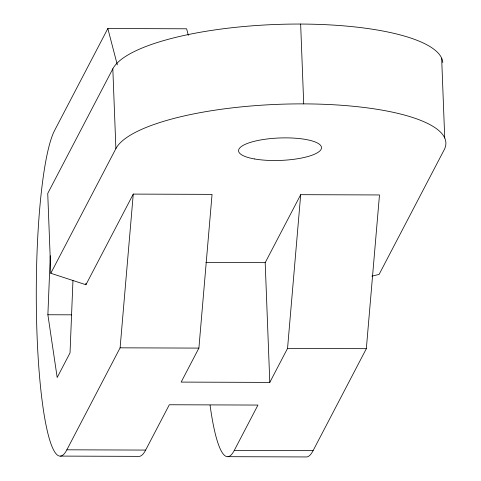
<?xml version="1.0" encoding="UTF-8"?>
<svg xmlns="http://www.w3.org/2000/svg" width="481" height="481" viewBox="0 0 481 481"><rect width="100%" height="100%" fill="white"/><g stroke="black" fill="none" stroke-linecap="round" stroke-linejoin="round"><path stroke-width="0.72" d="M72.962 280.483L70.028 352.892L57.185 377.489L47.878 314.748L50.271 255.778M313.083 450.661L234.289 450.384L257.96 405.062L169.318 404.755L145.647 450.078L66.859 449.807L120.106 347.829L133.261 194.096L212.055 194.372L198.9 348.1L181.151 382.094L269.793 382.401L287.542 348.412L300.697 194.679L379.485 194.949L366.336 348.683L313.083 450.661A165.963 24.441 -89.8 0 1 306.752 456.95L227.958 456.679M188.342 35.335L186.634 28.794L107.84 28.523L54.587 130.495A165.963 24.441 -89.8 0 0 37.055 335.473A165.963 24.441 -89.8 0 0 66.859 449.807M442.791 62.542A165.963 44.907 -2.2 0 0 287.133 24.158A165.963 44.907 -2.2 0 0 112.825 68.801L47.733 193.44L50.8 273.268L85.925 284.74L133.261 194.096M50.8 273.268L115.891 148.629L112.825 68.801M269.793 382.401L265.193 262.662L300.697 194.679M371.885 276.13L379.106 274.41L444.191 149.771A165.963 44.907 -2.2 0 0 303.709 103.878A165.963 44.907 -2.2 0 0 115.891 148.629M205.85 262.458L265.193 262.662M47.878 314.748L71.753 314.833M120.106 347.829L198.9 348.1M287.542 348.412L366.336 348.683M60.522 456.096L139.316 456.367A165.963 24.441 -89.8 0 0 145.647 450.078M107.84 28.523L117.31 64.857M441.66 58.195L444.727 138.017M300.643 24.05L303.709 103.878M85.865 283.249L85.925 284.74M234.289 450.384A165.963 24.441 -89.8 0 1 210.065 405.146M254.395 158.94A41.492 11.225 -2.2 0 0 321.08 149.344A41.492 11.225 -2.2 0 0 264.646 139.316A41.492 11.225 -2.2 0 0 254.395 158.94"/></g></svg>
